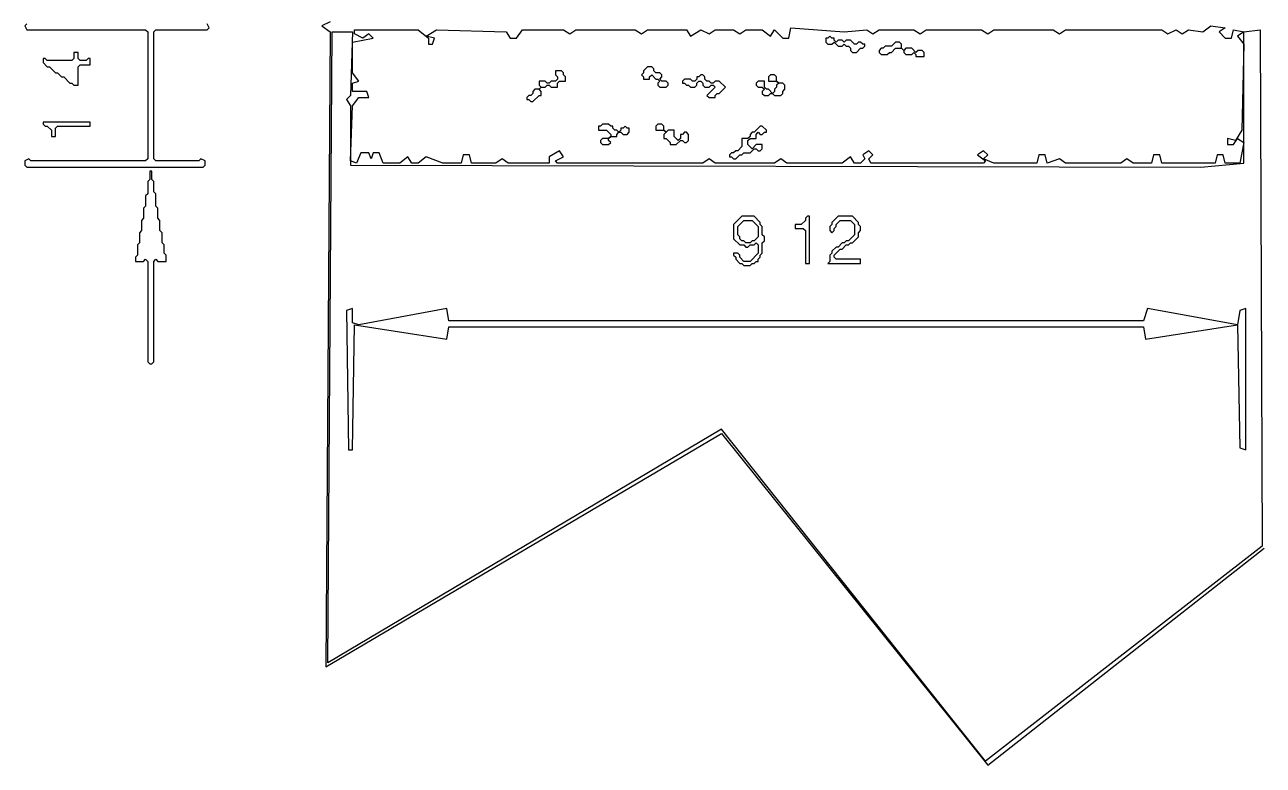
# Model space of a CAD drawing. Extents: x 17 to 323, y -435 to -5.
# Drawn here: x 223 to 283.5, y -370 to -333.9 of the extents above; entities that cross this region are included whole.
import ezdxf

# ---------------------------------------------------------------- set-up
doc = ezdxf.new("R2010")
doc.units = 0

msp = doc.modelspace()

# ---------------------------------------------------------------- linework, layer by layer
at = {"layer": 'CONTOURS'}
for p, q in [((223.1, -333.8), (223, -333.9)), ((223, -333.9), (223.1, -334.1)), ((223.1, -334.1), (228.9, -334.1)), ((228.9, -334.1), (229, -334.2)), ((229, -334.2), (229, -340.4)), ((229.3, -334.2), (229.4, -334.1)), ((229.3, -340.4), (229.3, -334.2)), ((229.4, -334.1), (231.9, -334.1)), ((232, -334), (231.9, -333.8)), ((231.9, -334.1), (232, -334)), ((237.9, -333.7), (237.5, -333.9)), ((237.5, -333.9), (237.9, -334.2)), ((237.9, -334.2), (237.7, -365.2)), ((237.8, -365), (238, -334.2)), ((238, -334.2), (239, -334.2)), ((239, -334.2), (238.9, -337.3)), ((239.1, -334.3), (239.1, -334.1)), ((239.1, -334.1), (242.2, -334.1)), ((242.2, -334.1), (242.7, -334.5)), ((242.6, -334.4), (243.1, -334.1)), ((243.1, -334.1), (246.5, -334.2)), ((246.5, -334.2), (246.7, -334.5)), ((247, -334.5), (247.3, -334.1)), ((247.3, -334.1), (249.3, -334.1)), ((249.3, -334.1), (249.6, -334.3)), ((249.6, -334.3), (249.9, -334.1)), ((249.9, -334.1), (252.8, -334.1)), ((252.8, -334.1), (253.1, -334.3)), ((253.1, -334.3), (253.4, -334.1)), ((253.4, -334.1), (255.3, -334.1)), ((255.3, -334.1), (255.5, -334.4)), ((255.5, -334.4), (256, -334.1)), ((256, -334.1), (256.4, -334.3)), ((256.4, -334.3), (256.7, -334.1)), ((256.7, -334.1), (257.6, -334.1)), ((257.6, -334.1), (257.9, -334.3)), ((257.9, -334.3), (258.2, -334.1)), ((258.2, -334.1), (259, -334.1)), ((259, -334.1), (259.4, -334.4)), ((259.4, -334.4), (259.6, -334.1)), ((259.6, -334.1), (260, -334.5)), ((260.3, -334.5), (260.4, -334)), ((260.4, -334), (263, -334.2)), ((263, -334.2), (264.1, -334.1)), ((264.1, -334.1), (264.4, -334.3)), ((264.4, -334.3), (264.7, -334.1)), ((264.7, -334.1), (266.4, -334.1)), ((266.4, -334.1), (266.7, -334.3)), ((266.7, -334.3), (267, -334.1)), ((267, -334.1), (269.7, -334.1)), ((269.7, -334.1), (270, -334.3)), ((270, -334.3), (270.3, -334.1)), ((270.3, -334.1), (273.2, -334.1)), ((273.2, -334.1), (273.5, -334.3)), ((273.5, -334.3), (273.8, -334.1)), ((273.8, -334.1), (278.5, -334.1)), ((278.5, -334.1), (278.8, -334.3)), ((278.8, -334.3), (279.2, -334.1)), ((279.2, -334.1), (279.5, -334.3)), ((279.5, -334.3), (279.8, -334.1)), ((279.8, -334.1), (280.5, -334.2)), ((280.5, -334.2), (280.9, -333.9)), ((280.9, -333.9), (281.6, -334)), ((281.6, -334), (281.3, -334.2)), ((281.3, -334.2), (281.6, -334.5)), ((281.9, -334.5), (282, -334.1)), ((282, -334.1), (282.5, -334.2)), ((282.5, -334.2), (282.2, -334.4)), ((282.5, -334.2), (283.3, -334.1)), ((282.5, -340.6), (282.5, -334.2)), ((283.3, -334.1), (283.4, -359.3)), ((239, -334.7), (240, -334.5)), ((239, -336.2), (239, -334.7)), ((239.5, -334.5), (239.1, -334.3)), ((239.8, -334.3), (239.5, -334.5)), ((240, -334.5), (239.8, -334.3)), ((243, -334.5), (242.6, -334.4)), ((242.7, -334.5), (242.7, -334.8)), ((242.7, -334.8), (242.9, -334.8)), ((242.9, -334.8), (243, -334.5)), ((246.7, -334.5), (247, -334.5)), ((260, -334.5), (260.3, -334.5)), ((262.1, -334.5), (262.1, -334.7)), ((262.2, -334.5), (262.1, -334.5)), ((262.1, -334.7), (262.2, -334.8)), ((262.3, -334.4), (262.2, -334.5)), ((262.2, -334.8), (262.4, -334.8)), ((262.4, -334.5), (262.3, -334.4)), ((262.5, -334.5), (262.4, -334.5)), ((262.4, -334.8), (262.5, -334.7)), ((262.5, -334.6), (262.5, -334.5)), ((262.6, -334.7), (262.5, -334.6)), ((262.5, -334.7), (262.7, -334.9)), ((262.7, -334.6), (262.6, -334.7)), ((262.9, -334.6), (262.7, -334.6)), ((263, -334.7), (262.9, -334.6)), ((262.9, -334.9), (263, -334.8)), ((263.1, -334.6), (263, -334.7)), ((263, -334.8), (263.1, -334.9)), ((263.3, -334.6), (263.1, -334.6)), ((263.5, -334.8), (263.3, -334.6)), ((263.6, -334.8), (263.5, -334.8)), ((263.7, -334.7), (263.6, -334.8)), ((263.8, -334.7), (263.7, -334.7)), ((263.9, -334.8), (263.8, -334.7)), ((264, -334.8), (263.9, -334.8)), ((264, -334.9), (264, -334.8)), ((265.5, -334.7), (265.3, -334.9)), ((265.7, -334.7), (265.5, -334.7)), ((265.8, -334.8), (265.7, -334.7)), ((265.8, -335), (265.8, -334.8)), ((281.6, -334.5), (281.9, -334.5)), ((282.2, -334.4), (282.5, -334.8)), ((282.5, -334.8), (282.4, -339)), ((225.6, -335.2), (225.4, -335.2)), ((225.4, -335.2), (225.4, -335.5)), ((225.6, -335.5), (225.6, -335.2)), ((262.7, -334.9), (262.9, -334.9)), ((263.1, -334.9), (263.2, -334.9)), ((263.2, -334.9), (263.3, -335)), ((263.3, -335), (263.3, -335.1)), ((263.3, -335.1), (263.4, -335.2)), ((263.4, -335.2), (263.6, -335.2)), ((263.6, -335.2), (263.8, -335)), ((263.8, -335), (263.9, -335)), ((263.9, -335), (264, -334.9)), ((264.8, -335), (264.7, -335.1)), ((264.7, -335.1), (264.7, -335.2)), ((264.7, -335.2), (264.8, -335.3)), ((264.9, -335), (264.8, -335)), ((264.8, -335.3), (265.1, -335.3)), ((265, -334.9), (264.9, -335)), ((265.3, -334.9), (265, -334.9)), ((265.1, -335.3), (265.2, -335.2)), ((265.2, -335.2), (265.3, -335.2)), ((265.3, -335.2), (265.5, -335)), ((265.5, -335), (265.8, -335)), ((265.8, -335), (265.9, -335.1)), ((265.9, -335.1), (265.8, -335)), ((266, -335), (265.9, -335.1)), ((265.9, -335.1), (265.9, -335.2)), ((265.9, -335.2), (266, -335.3)), ((266.3, -335), (266, -335)), ((266, -335.3), (266.3, -335.3)), ((266.5, -335.2), (266.3, -335)), ((266.3, -335.3), (266.4, -335.2)), ((266.4, -335.2), (266.5, -335.3)), ((266.6, -335.1), (266.5, -335.2)), ((266.5, -335.3), (266.5, -335.4)), ((266.5, -335.4), (266.9, -335.4)), ((266.8, -335.1), (266.6, -335.1)), ((266.9, -335.2), (266.8, -335.1)), ((266.9, -335.4), (266.9, -335.2)), ((223.9, -335.5), (223.9, -335.7)), ((224, -335.5), (223.9, -335.5)), ((223.9, -335.7), (224.1, -335.9)), ((224.1, -335.6), (224, -335.5)), ((225.3, -335.6), (224.1, -335.6)), ((224.1, -335.9), (224.2, -335.9)), ((224.2, -335.9), (224.5, -336.2)), ((225.4, -335.5), (225.3, -335.6)), ((225.7, -335.6), (225.6, -335.5)), ((225.6, -335.9), (225.7, -335.8)), ((225.6, -336.8), (225.6, -335.9)), ((226, -335.6), (225.7, -335.6)), ((225.7, -335.8), (226.2, -335.8)), ((226.1, -335.5), (226, -335.6)), ((226.2, -335.5), (226.1, -335.5)), ((226.2, -335.8), (226.2, -335.5)), ((249.2, -336.1), (248.9, -336.1)), ((248.9, -336.1), (248.9, -336.3)), ((249.3, -336.2), (249.2, -336.1)), ((253.4, -335.9), (253.2, -336.1)), ((253.2, -336.1), (253.2, -336.2)), ((253.6, -335.9), (253.4, -335.9)), ((253.7, -336), (253.6, -335.9)), ((253.7, -336.1), (253.7, -336)), ((253.8, -336.2), (253.7, -336.1)), ((224.5, -336.2), (224.6, -336.2)), ((224.6, -336.2), (224.8, -336.4)), ((224.8, -336.4), (224.9, -336.4)), ((224.9, -336.4), (225.2, -336.7)), ((225.2, -336.7), (225.3, -336.7)), ((225.3, -336.7), (225.4, -336.8)), ((239.3, -336.6), (239, -336.2)), ((239, -336.7), (239.3, -336.6)), ((239, -337.1), (239, -336.7)), ((248.4, -336.6), (248.1, -336.6)), ((248.1, -336.6), (248.1, -336.8)), ((248.5, -336.7), (248.4, -336.6)), ((248.6, -336.7), (248.5, -336.7)), ((248.7, -336.6), (248.6, -336.7)), ((248.9, -336.6), (248.7, -336.6)), ((248.9, -336.3), (249, -336.4)), ((249, -336.5), (248.9, -336.6)), ((249, -336.4), (249, -336.5)), ((249, -336.7), (249.1, -336.6)), ((249, -336.9), (249, -336.7)), ((249.1, -336.6), (249.4, -336.6)), ((249.3, -336.3), (249.3, -336.2)), ((249.4, -336.4), (249.3, -336.3)), ((249.4, -336.6), (249.4, -336.4)), ((253.2, -336.2), (253.1, -336.3)), ((253.1, -336.3), (253.2, -336.4)), ((253.2, -336.4), (253.2, -336.5)), ((253.2, -336.5), (253.5, -336.5)), ((253.5, -336.4), (253.6, -336.3)), ((253.5, -336.5), (253.5, -336.4)), ((253.6, -336.3), (253.8, -336.5)), ((254, -336.2), (253.8, -336.2)), ((253.8, -336.5), (253.9, -336.5)), ((253.9, -336.5), (254, -336.6)), ((254, -336.6), (253.9, -336.7)), ((253.9, -336.7), (253.9, -336.8)), ((254.1, -336.3), (254, -336.2)), ((254, -336.5), (254.1, -336.4)), ((254.1, -336.6), (254, -336.5)), ((254.1, -336.4), (254.1, -336.3)), ((254.3, -336.6), (254.1, -336.6)), ((254.4, -336.7), (254.3, -336.6)), ((254.4, -336.8), (254.4, -336.7)), ((255.2, -336.5), (255.1, -336.6)), ((255.1, -336.6), (255.1, -336.7)), ((255.1, -336.7), (255.2, -336.7)), ((255.5, -336.5), (255.2, -336.5)), ((255.2, -336.7), (255.3, -336.8)), ((255.6, -336.6), (255.5, -336.5)), ((255.7, -336.6), (255.6, -336.6)), ((255.8, -336.5), (255.7, -336.6)), ((255.9, -336.4), (255.8, -336.4)), ((255.8, -336.4), (255.8, -336.5)), ((255.8, -336.7), (255.9, -336.6)), ((255.8, -336.8), (255.8, -336.7)), ((256, -336.3), (255.9, -336.4)), ((255.9, -336.6), (256, -336.6)), ((256.1, -336.3), (256, -336.3)), ((256, -336.6), (256.1, -336.7)), ((256.2, -336.4), (256.1, -336.3)), ((256.1, -336.7), (256.1, -336.8)), ((256.2, -336.5), (256.2, -336.4)), ((256.3, -336.6), (256.2, -336.5)), ((256.4, -336.6), (256.3, -336.6)), ((256.5, -336.7), (256.4, -336.6)), ((256.6, -336.7), (256.5, -336.7)), ((256.7, -336.6), (256.6, -336.7)), ((256.9, -336.6), (256.7, -336.6)), ((257.2, -336.9), (256.9, -336.6)), ((258.8, -336.6), (258.7, -336.7)), ((258.7, -336.7), (258.7, -336.8)), ((259.1, -336.6), (258.8, -336.6)), ((259.1, -336.9), (259.1, -336.6)), ((259.4, -336.3), (259.3, -336.4)), ((259.3, -336.4), (259.3, -336.6)), ((259.3, -336.6), (259.7, -336.6)), ((259.6, -336.3), (259.4, -336.3)), ((259.7, -336.4), (259.6, -336.3)), ((259.7, -336.6), (259.7, -336.4)), ((259.8, -336.7), (259.7, -336.6)), ((259.7, -336.6), (259.8, -336.7)), ((259.8, -336.7), (259.7, -336.8)), ((260, -336.7), (259.8, -336.7)), ((260.1, -336.8), (260, -336.7)), ((225.4, -336.8), (225.6, -336.8)), ((238.9, -337.3), (238.7, -337.5)), ((239.7, -337.1), (239, -337.1)), ((239.8, -337.4), (239.7, -337.1)), ((247.6, -337.3), (247.5, -337.4)), ((247.7, -337.3), (247.6, -337.3)), ((247.8, -337.2), (247.7, -337.3)), ((247.9, -337), (247.8, -337.1)), ((247.8, -337.1), (247.8, -337.2)), ((247.8, -337.6), (248.1, -337.3)), ((248.1, -337), (247.9, -337)), ((248.1, -336.8), (248.2, -336.9)), ((248.2, -336.9), (248.1, -337)), ((248.1, -337), (248.2, -336.9)), ((248.2, -337.1), (248.1, -337)), ((248.1, -337.3), (248.2, -337.3)), ((248.2, -336.9), (248.4, -336.9)), ((248.2, -337.3), (248.2, -337.1)), ((248.4, -336.9), (248.5, -336.8)), ((248.5, -336.8), (248.6, -336.8)), ((248.6, -336.8), (248.7, -336.9)), ((248.7, -336.9), (249, -336.9)), ((253.9, -336.8), (254, -336.9)), ((254, -336.9), (254.3, -336.9)), ((254.3, -336.9), (254.4, -336.8)), ((255.3, -336.8), (255.4, -336.8)), ((255.4, -336.8), (255.5, -336.9)), ((255.5, -336.9), (255.7, -336.9)), ((255.7, -336.9), (255.8, -336.8)), ((256.1, -336.8), (256.2, -336.9)), ((256.2, -336.9), (256.4, -336.9)), ((256.7, -336.9), (256.3, -337.3)), ((256.3, -337.3), (256.4, -337.4)), ((256.4, -336.9), (256.5, -336.8)), ((256.5, -336.8), (256.6, -336.8)), ((256.6, -336.8), (256.7, -336.9)), ((256.7, -337.3), (256.8, -337.2)), ((256.7, -337.4), (256.7, -337.3)), ((256.8, -337.2), (256.9, -337.2)), ((256.9, -337.2), (257.2, -336.9)), ((258.7, -336.8), (258.8, -336.9)), ((258.8, -336.9), (259, -336.9)), ((259, -336.9), (259.1, -337)), ((259.1, -337), (259, -337.1)), ((259, -337.1), (259, -337.2)), ((259, -337.2), (259.1, -337.3)), ((259.2, -337), (259.1, -336.9)), ((259.1, -337.3), (259.3, -337.3)), ((259.3, -337), (259.2, -337)), ((259.5, -337.2), (259.3, -337)), ((259.3, -337.3), (259.4, -337.2)), ((259.4, -337.2), (259.5, -337.2)), ((259.6, -337.1), (259.5, -337.2)), ((259.5, -337.2), (259.6, -337.3)), ((259.7, -336.9), (259.6, -337)), ((259.6, -337), (259.6, -337.1)), ((259.6, -337.3), (259.9, -337.3)), ((259.7, -336.8), (259.7, -336.9)), ((259.9, -337.3), (260, -337.2)), ((260, -337.1), (260.1, -337)), ((260, -337.2), (260, -337.1)), ((260.1, -337), (260.1, -336.8)), ((238.7, -337.5), (238.9, -337.8)), ((238.9, -337.8), (238.9, -340.7)), ((238.9, -340.5), (239, -337.8)), ((239, -337.8), (239.3, -337.4)), ((239.3, -337.4), (239.8, -337.4)), ((247.5, -337.4), (247.5, -337.5)), ((247.5, -337.5), (247.6, -337.5)), ((247.6, -337.5), (247.7, -337.6)), ((247.7, -337.6), (247.8, -337.6)), ((256.4, -337.4), (256.7, -337.4)), ((223.9, -338.6), (223.9, -338.7)), ((226.2, -338.6), (223.9, -338.6)), ((223.9, -338.7), (224, -338.8)), ((224, -338.8), (224.1, -338.8)), ((224.1, -338.8), (224.3, -339)), ((224.3, -339), (224.3, -339.3)), ((224.5, -338.9), (224.6, -338.8)), ((224.5, -339.3), (224.5, -338.9)), ((224.6, -338.8), (226.2, -338.8)), ((226.2, -338.8), (226.2, -338.6)), ((251, -338.8), (251, -339)), ((251.1, -338.8), (251, -338.8)), ((251, -339), (251.4, -339)), ((251.2, -338.7), (251.1, -338.8)), ((251.5, -338.7), (251.2, -338.7)), ((251.4, -339), (251.6, -339.2)), ((251.6, -338.8), (251.5, -338.7)), ((251.7, -338.8), (251.6, -338.8)), ((251.7, -338.9), (251.7, -338.8)), ((251.8, -339), (251.7, -338.9)), ((251.9, -339), (251.8, -339)), ((252, -339.1), (251.9, -339)), ((251.9, -339.2), (252, -339.1)), ((252.1, -339), (252, -339.1)), ((252, -339.1), (252.1, -339.1)), ((252.2, -338.9), (252.1, -338.9)), ((252.1, -338.9), (252.1, -339)), ((252.1, -339.1), (252.2, -339.2)), ((252.3, -338.8), (252.2, -338.9)), ((252.4, -338.9), (252.3, -338.8)), ((252.5, -338.9), (252.4, -338.9)), ((252.4, -339.2), (252.5, -339.1)), ((252.5, -339.1), (252.5, -338.9)), ((253.9, -338.7), (253.8, -338.8)), ((253.8, -338.8), (253.8, -339)), ((253.8, -339), (254.2, -339)), ((254.1, -338.7), (253.9, -338.7)), ((254.2, -338.8), (254.1, -338.7)), ((254.2, -339), (254.2, -338.8)), ((254.2, -339), (254.3, -339.1)), ((254.3, -339.1), (254.2, -339)), ((254.3, -339.1), (254.2, -339.2)), ((254.4, -339), (254.3, -339.1)), ((254.7, -339), (254.4, -339)), ((254.7, -339.3), (254.7, -339)), ((255.2, -339.1), (255.1, -339.2)), ((255.3, -339.1), (255.2, -339.1)), ((255.4, -339.2), (255.3, -339.1)), ((258.5, -339.1), (258.4, -339.2)), ((258.6, -339.1), (258.5, -339.1)), ((258.9, -338.8), (258.6, -339.1)), ((258.7, -339.2), (258.8, -339.1)), ((258.8, -339.1), (258.9, -339.2)), ((259, -338.8), (258.9, -338.8)), ((259.2, -339), (259, -338.8)), ((259, -339.2), (259.1, -339.1)), ((259.1, -339.1), (259.2, -339.1)), ((259.2, -339.1), (259.2, -339)), ((282.4, -339), (282.1, -339.5)), ((224.3, -339.3), (224.5, -339.3)), ((251.2, -339.4), (251.1, -339.5)), ((251.1, -339.5), (251.1, -339.6)), ((251.1, -339.6), (251.2, -339.7)), ((251.5, -339.4), (251.2, -339.4)), ((251.2, -339.7), (251.5, -339.7)), ((251.6, -339.3), (251.5, -339.4)), ((251.5, -339.4), (251.6, -339.3)), ((251.5, -339.5), (251.5, -339.4)), ((251.6, -339.6), (251.5, -339.5)), ((251.5, -339.7), (251.6, -339.6)), ((251.6, -339.2), (251.6, -339.3)), ((251.6, -339.3), (251.9, -339.3)), ((251.9, -339.3), (251.9, -339.2)), ((252.2, -339.2), (252.4, -339.2)), ((254.2, -339.2), (254.2, -339.4)), ((254.2, -339.4), (254.3, -339.4)), ((254.3, -339.4), (254.5, -339.6)), ((254.5, -339.6), (254.5, -339.7)), ((254.5, -339.7), (254.8, -339.7)), ((254.9, -339.5), (254.7, -339.3)), ((254.8, -339.7), (255, -339.5)), ((255, -339.4), (254.9, -339.5)), ((255.1, -339.2), (255, -339.2)), ((255, -339.2), (255, -339.4)), ((255, -339.5), (255.1, -339.5)), ((255.1, -339.5), (255.2, -339.6)), ((255.2, -339.6), (255.3, -339.6)), ((255.3, -339.6), (255.4, -339.5)), ((255.4, -339.5), (255.4, -339.2)), ((258.3, -339.4), (258, -339.4)), ((258, -339.4), (258, -339.8)), ((258.4, -339.3), (258.3, -339.4)), ((258.3, -339.5), (258.4, -339.4)), ((258.3, -339.7), (258.3, -339.5)), ((258.5, -339.9), (258.3, -339.7)), ((258.4, -339.2), (258.4, -339.3)), ((258.4, -339.4), (258.7, -339.4)), ((258.7, -339.7), (258.5, -339.9)), ((258.7, -339.4), (258.7, -339.2)), ((259, -339.7), (258.7, -339.7)), ((258.9, -339.2), (259, -339.2)), ((259, -339.9), (259, -339.7)), ((282.1, -339.5), (281.7, -339.4)), ((281.7, -339.4), (281.7, -339.7)), ((281.7, -339.7), (282, -339.7)), ((282, -339.7), (282.2, -339.4)), ((282.2, -339.4), (282.5, -339.6)), ((282.5, -339.6), (282.3, -340.6)), ((239.4, -340.1), (239.2, -340.6)), ((239.8, -340.1), (239.4, -340.1)), ((239.9, -340.4), (239.8, -340.1)), ((240, -340.1), (239.9, -340.4)), ((240.3, -340.1), (240, -340.1)), ((240.5, -340.6), (240.3, -340.1)), ((241.7, -340.3), (241.3, -340.6)), ((241.9, -340.6), (241.7, -340.3)), ((242.6, -340.3), (242.2, -340.6)), ((243.4, -340.6), (242.6, -340.3)), ((244.4, -340.2), (244.3, -340.6)), ((244.7, -340.2), (244.4, -340.2)), ((244.8, -340.6), (244.7, -340.2)), ((249.1, -340), (248.6, -340.3)), ((248.6, -340.3), (248.6, -340.6)), ((248.9, -340.5), (249.3, -340.3)), ((249.3, -340.3), (249.1, -340)), ((257.5, -340.1), (257.4, -340.2)), ((257.4, -340.2), (257.4, -340.3)), ((257.4, -340.3), (257.5, -340.3)), ((257.6, -340.1), (257.5, -340.1)), ((257.5, -340.3), (257.6, -340.4)), ((257.7, -340), (257.6, -340.1)), ((257.8, -340), (257.7, -340)), ((257.7, -340.4), (257.9, -340.2)), ((258, -339.8), (257.8, -340)), ((257.9, -340.2), (258, -340.2)), ((258, -340.2), (258.1, -340.1)), ((258.1, -340.1), (258.4, -340.1)), ((258.4, -340.1), (258.6, -339.9)), ((258.6, -339.9), (258.7, -339.9)), ((258.7, -339.9), (258.8, -340)), ((258.8, -340), (258.9, -340)), ((258.9, -340), (259, -339.9)), ((263.3, -340.3), (262.9, -340.6)), ((263.5, -340.6), (263.3, -340.3)), ((264.2, -340), (263.9, -340.2)), ((263.9, -340.2), (264, -340.4)), ((264.4, -340.2), (264.2, -340)), ((264.2, -340.4), (264.4, -340.2)), ((269.8, -340), (269.5, -340.2)), ((269.5, -340.2), (269.9, -340.5)), ((270, -340.2), (269.8, -340)), ((269.8, -340.4), (270, -340.2)), ((272.5, -340.2), (272.4, -340.6)), ((272.8, -340.2), (272.5, -340.2)), ((272.9, -340.6), (272.8, -340.2)), ((278.1, -340.2), (278, -340.6)), ((278.4, -340.2), (278.1, -340.2)), ((278.5, -340.6), (278.4, -340.2)), ((281.2, -340.2), (281.1, -340.6)), ((281.5, -340.2), (281.2, -340.2)), ((281.6, -340.6), (281.5, -340.2)), ((223.2, -340.4), (223, -340.5)), ((223, -340.5), (223, -340.7)), ((223, -340.7), (223.1, -340.8)), ((223.1, -340.8), (231.7, -340.8)), ((223.3, -340.5), (223.2, -340.4)), ((228.9, -340.5), (223.3, -340.5)), ((229, -340.4), (228.9, -340.5)), ((229.4, -340.5), (229.3, -340.4)), ((231.5, -340.5), (229.4, -340.5)), ((231.6, -340.4), (231.5, -340.5)), ((231.8, -340.5), (231.6, -340.4)), ((231.7, -340.8), (231.8, -340.7)), ((231.8, -340.7), (231.8, -340.5)), ((239.2, -340.6), (238.9, -340.5)), ((238.9, -340.7), (280.4, -340.8)), ((241.3, -340.6), (240.5, -340.6)), ((242.2, -340.6), (241.9, -340.6)), ((244.3, -340.6), (243.4, -340.6)), ((246, -340.6), (244.8, -340.6)), ((246.3, -340.4), (246, -340.6)), ((246.6, -340.6), (246.3, -340.4)), ((248.6, -340.6), (246.6, -340.6)), ((249, -340.6), (248.9, -340.5)), ((256.1, -340.6), (249, -340.6)), ((256.4, -340.4), (256.1, -340.6)), ((256.7, -340.6), (256.4, -340.4)), ((259.6, -340.6), (256.7, -340.6)), ((257.6, -340.4), (257.7, -340.4)), ((259.9, -340.4), (259.6, -340.6)), ((260.2, -340.6), (259.9, -340.4)), ((262.9, -340.6), (260.2, -340.6)), ((263.8, -340.6), (263.5, -340.6)), ((264, -340.4), (263.8, -340.6)), ((264.3, -340.6), (264.2, -340.4)), ((269.8, -340.6), (264.3, -340.6)), ((270.3, -340.6), (269.8, -340.4)), ((269.9, -340.5), (269.8, -340.6)), ((272.4, -340.6), (270.3, -340.6)), ((273.5, -340.4), (272.9, -340.6)), ((273.8, -340.6), (273.5, -340.4)), ((276.5, -340.6), (273.8, -340.6)), ((276.8, -340.4), (276.5, -340.6)), ((277.1, -340.6), (276.8, -340.4)), ((278, -340.6), (277.1, -340.6)), ((281.1, -340.6), (278.5, -340.6)), ((280.4, -340.8), (282.5, -340.6)), ((282.3, -340.6), (281.6, -340.6)), ((229.1, -341.4), (229, -341.5)), ((229, -341.5), (229, -342.1)), ((229.1, -341), (229.1, -341.4)), ((229.2, -341), (229.1, -341)), ((229.2, -341.4), (229.2, -341)), ((229.3, -341.5), (229.2, -341.4)), ((229.3, -342), (229.3, -341.5)), ((229, -342.1), (228.9, -342.2)), ((229.4, -342.1), (229.3, -342)), ((229.4, -342.7), (229.4, -342.1)), ((228.9, -342.7), (228.8, -342.8)), ((228.9, -342.2), (228.9, -342.7)), ((229.5, -342.8), (229.4, -342.7)), ((228.8, -343.3), (228.7, -343.4)), ((228.8, -342.8), (228.8, -343.3)), ((229.5, -343.3), (229.5, -342.8)), ((229.6, -343.4), (229.5, -343.3)), ((258, -343.2), (257.6, -343.6)), ((258.6, -343.2), (258, -343.2)), ((258.9, -343.5), (258.6, -343.2)), ((261.2, -343.2), (261.1, -343.3)), ((261.1, -343.3), (261.1, -343.4)), ((261.3, -343.2), (261.2, -343.2)), ((261.3, -345.5), (261.3, -343.2)), ((262.7, -343.2), (262.4, -343.5)), ((263.4, -343.2), (262.7, -343.2)), ((263.7, -343.5), (263.4, -343.2)), ((228.7, -343.9), (228.6, -344)), ((228.7, -343.4), (228.7, -343.9)), ((229.6, -343.9), (229.6, -343.4)), ((229.7, -344), (229.6, -343.9)), ((257.6, -343.6), (257.6, -344.3)), ((257.8, -343.7), (258.1, -343.4)), ((257.8, -344.1), (257.8, -343.7)), ((258.1, -343.4), (258.5, -343.4)), ((258.5, -343.4), (258.8, -343.7)), ((258.8, -343.7), (258.8, -344.2)), ((258.9, -343.6), (258.9, -343.5)), ((259, -343.7), (258.9, -343.6)), ((259, -344.1), (259, -343.7)), ((260.9, -343.6), (260.6, -343.6)), ((260.6, -343.6), (260.6, -343.8)), ((260.6, -343.8), (261, -343.8)), ((261.1, -343.4), (260.9, -343.6)), ((261, -343.8), (261.1, -343.9)), ((261.1, -343.9), (261.1, -345.5)), ((262.4, -343.6), (262.3, -343.7)), ((262.3, -343.7), (262.3, -343.9)), ((262.3, -343.9), (262.4, -344)), ((262.4, -343.5), (262.4, -343.6)), ((262.4, -344), (262.5, -343.9)), ((262.5, -343.8), (262.6, -343.7)), ((262.5, -343.9), (262.5, -343.8)), ((262.6, -343.6), (262.8, -343.4)), ((262.6, -343.7), (262.6, -343.6)), ((262.8, -343.4), (263.3, -343.4)), ((263.3, -343.4), (263.5, -343.6)), ((263.5, -343.6), (263.5, -344.1)), ((263.7, -343.6), (263.7, -343.5)), ((263.8, -343.7), (263.7, -343.6)), ((263.7, -344), (263.8, -343.9)), ((263.8, -343.9), (263.8, -343.7)), ((228.6, -344.5), (228.5, -344.6)), ((228.6, -344), (228.6, -344.5)), ((229.7, -344.5), (229.7, -344)), ((229.8, -344.6), (229.7, -344.5)), ((257.6, -344.3), (257.9, -344.6)), ((257.9, -344.2), (257.8, -344.1)), ((257.9, -344.3), (257.9, -344.2)), ((258, -344.4), (257.9, -344.3)), ((258.1, -344.4), (258, -344.4)), ((258.2, -344.5), (258.1, -344.4)), ((258.4, -344.5), (258.2, -344.5)), ((258.5, -344.4), (258.4, -344.5)), ((258.6, -344.4), (258.5, -344.4)), ((258.8, -344.2), (258.6, -344.4)), ((258.6, -344.6), (258.7, -344.5)), ((258.7, -344.5), (258.8, -344.6)), ((259.1, -344.2), (259, -344.1)), ((259, -344.5), (259.1, -344.4)), ((259, -345), (259, -344.5)), ((259.1, -344.4), (259.1, -344.2)), ((262.9, -344.5), (262.7, -344.7)), ((263, -344.5), (262.9, -344.5)), ((263.1, -344.4), (263, -344.5)), ((263.2, -344.4), (263.1, -344.4)), ((263.5, -344.1), (263.2, -344.4)), ((263.2, -344.6), (263.3, -344.5)), ((263.3, -344.5), (263.4, -344.5)), ((263.4, -344.5), (263.7, -344.2)), ((263.7, -344.2), (263.7, -344)), ((228.5, -345.1), (228.4, -345.2)), ((228.5, -344.6), (228.5, -345.1)), ((229.8, -345), (229.8, -344.6)), ((229.9, -345.1), (229.8, -345)), ((229.9, -345.4), (229.9, -345.1)), ((257.8, -345), (257.6, -345)), ((257.6, -345), (257.6, -345.1)), ((257.6, -345.1), (257.7, -345.2)), ((257.9, -345.1), (257.8, -345)), ((257.9, -344.6), (258.1, -344.6)), ((257.9, -345.2), (257.9, -345.1)), ((258.1, -344.6), (258.2, -344.7)), ((258.2, -344.7), (258.3, -344.7)), ((258.3, -344.7), (258.4, -344.6)), ((258.4, -344.6), (258.6, -344.6)), ((258.8, -345), (258.4, -345.4)), ((258.8, -344.6), (258.8, -345)), ((258.9, -345.1), (259, -345)), ((258.9, -345.2), (258.9, -345.1)), ((262.4, -345), (262.3, -345.1)), ((262.3, -345.1), (262.3, -345.4)), ((262.6, -344.7), (262.4, -344.9)), ((262.4, -344.9), (262.4, -345)), ((262.5, -345.1), (262.8, -344.8)), ((262.5, -345.2), (262.5, -345.1)), ((262.7, -344.7), (262.6, -344.7)), ((262.8, -344.8), (262.9, -344.8)), ((262.9, -344.8), (263.1, -344.6)), ((263.1, -344.6), (263.2, -344.6)), ((228.4, -345.2), (228.4, -345.4)), ((228.4, -345.4), (228.8, -345.4)), ((228.8, -345.4), (228.9, -345.3)), ((228.9, -345.3), (229, -345.4)), ((229, -345.4), (229, -350.3)), ((229.3, -345.4), (229.4, -345.3)), ((229.3, -350.3), (229.3, -345.4)), ((229.4, -345.3), (229.5, -345.4)), ((229.5, -345.4), (229.9, -345.4)), ((257.7, -345.2), (257.7, -345.3)), ((257.7, -345.3), (257.9, -345.5)), ((258.1, -345.4), (257.9, -345.2)), ((257.9, -345.5), (258, -345.5)), ((258, -345.5), (258.1, -345.6)), ((258.4, -345.4), (258.1, -345.4)), ((258.1, -345.6), (258.4, -345.6)), ((258.4, -345.6), (258.5, -345.5)), ((258.5, -345.5), (258.6, -345.5)), ((258.6, -345.5), (258.7, -345.4)), ((258.7, -345.4), (258.8, -345.4)), ((258.8, -345.3), (258.9, -345.2)), ((258.8, -345.4), (258.8, -345.3)), ((261.1, -345.5), (261.3, -345.5)), ((262.3, -345.4), (262.2, -345.5)), ((262.2, -345.5), (263.8, -345.5)), ((262.6, -345.3), (262.5, -345.2)), ((263.8, -345.3), (262.6, -345.3)), ((263.8, -345.5), (263.8, -345.3)), ((239, -347.7), (238.7, -347.8)), ((238.7, -347.8), (238.8, -354.6)), ((239, -348.4), (239, -347.7)), ((243.6, -347.7), (239.3, -348.5)), ((243.7, -348.3), (243.6, -347.7)), ((277.8, -347.7), (277.6, -348.3)), ((282.2, -348.5), (277.8, -347.7)), ((282.3, -347.8), (282.2, -348.5)), ((282.6, -347.7), (282.3, -347.8)), ((282.6, -354.6), (282.6, -347.7)), ((239.3, -348.5), (239, -348.4)), ((239, -354.6), (239.1, -348.5)), ((239.1, -348.5), (243.6, -349.2)), ((243.6, -349.2), (243.7, -348.6)), ((277.6, -348.3), (243.7, -348.3)), ((243.7, -348.6), (277.6, -348.6)), ((277.6, -348.6), (277.7, -349.2)), ((277.7, -349.2), (282.2, -348.5)), ((282.2, -348.5), (282.3, -354.5)), ((229, -350.3), (229.1, -350.4)), ((229.1, -350.4), (229.2, -350.4)), ((229.2, -350.4), (229.3, -350.3)), ((257, -353.6), (237.8, -365)), ((269.9, -369.8), (257, -353.6)), ((237.7, -365.2), (257, -353.8)), ((257, -353.8), (270, -370)), ((238.8, -354.6), (239, -354.6)), ((282.3, -354.5), (282.6, -354.6)), ((283.4, -359.3), (269.9, -369.8)), ((270, -370), (283.5, -359.4))]:
    msp.add_line(p, q, dxfattribs=at)

doc.saveas('drawing.dxf')
